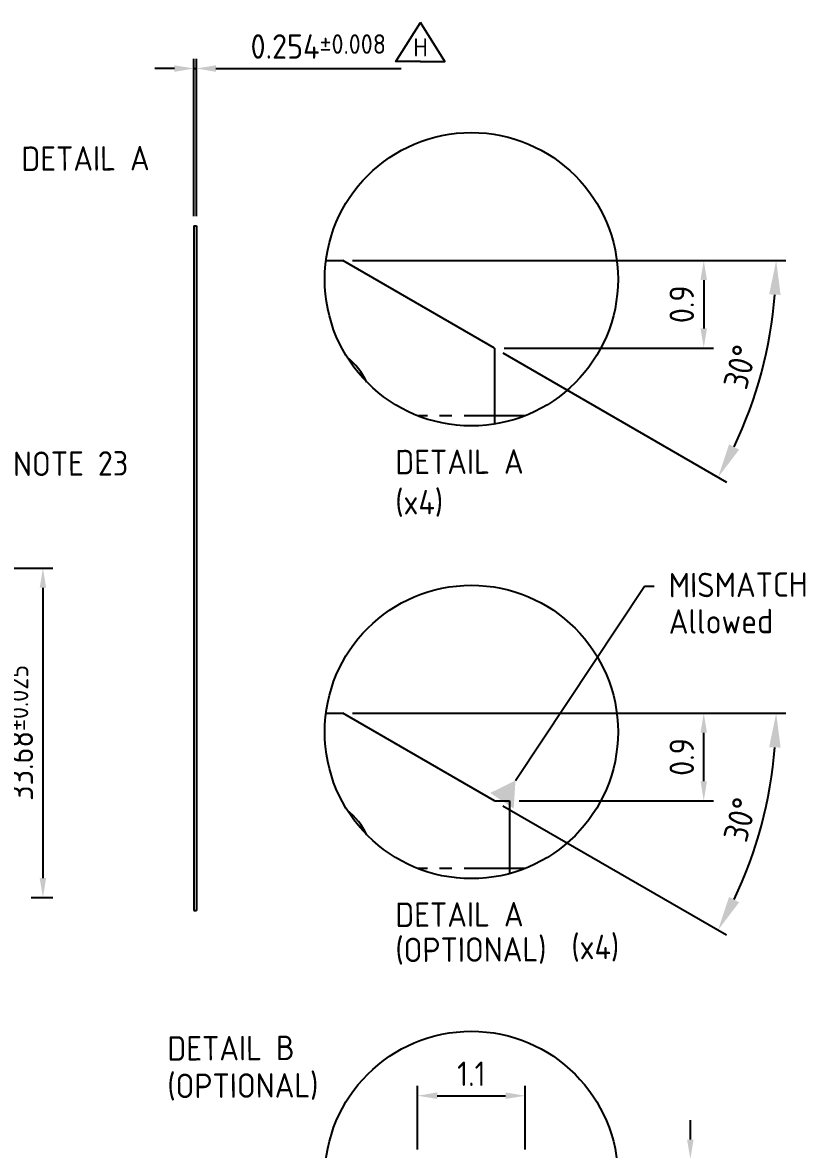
# Model space of a CAD drawing. Extents: x 385 to 747, y -67 to 169.
# Drawn here: x 667.1 to 747.2, y 49.1 to 164.4 of the extents above; entities that cross this region are included whole.
import ezdxf
from ezdxf import colors
from ezdxf.entities.mleader import LeaderData, LeaderLine
from ezdxf.math import Vec2, Vec3

# ---------------------------------------------------------------- set-up
doc = ezdxf.new("R2010")
doc.units = 0
doc.linetypes.add('AXES', pattern=[2, 1.25, -0.25, 0.25, -0.25])
doc.layers.add('AXIS', color=4, linetype='AXES', lineweight=25)
doc.layers.add('DIMENSIONS', color=3, linetype='Continuous', lineweight=25)
doc.layers.add('leadframe', color=7, linetype='Continuous')
doc.styles.get("Standard").update_dxf_attribs({"font": 'ISOCP.SHX', "bigfont": 'bigfont.shx'})
doc.dimstyles.new('ST standard$0', dxfattribs={"dimtxt": 2.5, "dimasz": 2, "dimexe": 1, "dimexo": 1, "dimgap": 1, "dimtad": 1, "dimdec": 3, "dimdsep": 46, "dimtxsty": 'STANDARD', "dimcen": 0, "dimclrd": 3, "dimclre": 3, "dimclrt": 1, "dimadec": 0, "dimazin": 2, "dimtol": 1, "dimtp": 0.1, "dimtm": 0.1, "dimtfac": 0.8, "dimtdec": 3, "dimtmove": 0, "dimatfit": 3, "dimfxl": 1, "dimtolj": 2, "dimlwd": -1, "dimlwe": -1, "dimarcsym": 1})
doc.dimstyles.new('ST standard$2', dxfattribs={"dimtxt": 2.5, "dimasz": 3.5, "dimexe": 1, "dimexo": 1, "dimgap": 1, "dimtad": 1, "dimdec": 3, "dimdsep": 46, "dimtxsty": 'STANDARD', "dimcen": 0, "dimclrd": 3, "dimclre": 3, "dimclrt": 1, "dimadec": 0, "dimazin": 2, "dimtol": 1, "dimtp": 0.1, "dimtm": 0.1, "dimtfac": 0.8, "dimtdec": 3, "dimtmove": 0, "dimatfit": 3, "dimfxl": 1, "dimtolj": 2, "dimlwd": -1, "dimlwe": -1, "dimarcsym": 1})

# ---------------------------------------------------------------- blocks, each defined once
blk = doc.blocks.new('*D7')
at = {"layer": 'Defpoints', "color": 0, "ltscale": 50, "transparency": 16777216}
for p in [(684.86, 159.66), (684.61, 143.56), (684.86, 143.56)]:
    blk.add_point(p, dxfattribs=at)
at = {"layer": 'DIMENSIONS', "color": 3, "linetype": 'ByBlock', "ltscale": 50, "transparency": 16777216}
for p, q in [((684.61, 144.56), (684.61, 160.66)), ((684.86, 144.56), (684.86, 160.66))]:
    blk.add_line(p, q, dxfattribs=at)
at = {"layer": 'DIMENSIONS', "color": 3, "ltscale": 50, "transparency": 16777216}
for p, q in [((682.61, 159.66), (680.61, 159.66)), ((684.61, 159.66), (684.86, 159.66)), ((686.86, 159.66), (705.79, 159.66))]:
    blk.add_line(p, q, dxfattribs=at)
for points in [[(682.61, 159.99), (682.61, 159.32), (684.61, 159.66)], [(686.86, 159.99), (686.86, 159.32), (684.86, 159.66)]]:
    blk.add_solid(points, dxfattribs=at)
at = {"layer": 'DIMENSIONS', "color": 1, "ltscale": 50, "transparency": 16777216, "insert": (697.33, 161.91), "char_height": 2.5, "attachment_point": 5}
blk.add_mtext('\\A2;0.254{\\H2;±0.008}', dxfattribs=at)
blk = doc.blocks.new('*D15')
at = {"layer": 'Defpoints', "color": 0, "ltscale": 50, "transparency": 16777216}
for p in [(699.84, 140.03), (715.35, 131.08), (736.76, 131.08)]:
    blk.add_point(p, dxfattribs=at)
at = {"layer": 'DIMENSIONS', "color": 3, "linetype": 'ByBlock', "ltscale": 50, "transparency": 16777216}
for p, q in [((700.84, 140.03), (737.76, 140.03)), ((716.35, 131.08), (737.76, 131.08))]:
    blk.add_line(p, q, dxfattribs=at)
at = {"layer": 'DIMENSIONS', "color": 3, "ltscale": 50, "transparency": 16777216}
blk.add_line((736.76, 138.03), (736.76, 133.08), dxfattribs=at)
for points in [[(736.43, 138.03), (737.09, 138.03), (736.76, 140.03)], [(736.43, 133.08), (737.09, 133.08), (736.76, 131.08)]]:
    blk.add_solid(points, dxfattribs=at)
at = {"layer": 'DIMENSIONS', "color": 1, "ltscale": 50, "transparency": 16777216, "insert": (734.51, 135.55), "char_height": 2.5, "attachment_point": 5, "rotation": 90}
blk.add_mtext('\\A2;0.9', dxfattribs=at)
blk = doc.blocks.new('*D24')
at = {"layer": 'Defpoints', "color": 0, "ltscale": 50, "transparency": 16777216}
for p in [(698.11, 140.03), (699.84, 140.03), (699.84, 140.03), (715.35, 131.08), (741.5, 124.87)]:
    blk.add_point(p, dxfattribs=at)
at = {"layer": 'leadframe', "color": 3, "linetype": 'ByBlock', "ltscale": 50, "transparency": 16777216}
for p, q in [((700.84, 140.03), (745.17, 140.03)), ((716.22, 130.58), (739.1, 117.36))]:
    blk.add_line(p, q, dxfattribs=at)
at = {"layer": 'leadframe', "color": 3, "ltscale": 50, "transparency": 16777216}
blk.add_arc((699.84, 140.03), 44.33, 334.5245, 355.4755, dxfattribs=at)
for points in [[(743.45, 136.56), (744.62, 136.51), (744.17, 140.03)], [(740.38, 120.69), (739.35, 121.23), (738.23, 117.86)]]:
    blk.add_solid(points, dxfattribs=at)
at = {"layer": 'leadframe', "color": 1, "ltscale": 50, "transparency": 16777216, "insert": (740.49, 129.14), "char_height": 2.5, "attachment_point": 5, "rotation": 75}
blk.add_mtext('\\A2;30°', dxfattribs=at)
blk = doc.blocks.new('*D25')
at = {"layer": 'Defpoints', "color": 0, "ltscale": 50, "transparency": 16777216}
for p in [(699.84, 93.74), (736.76, 93.74), (716.89, 84.78)]:
    blk.add_point(p, dxfattribs=at)
at = {"layer": 'DIMENSIONS', "color": 3, "linetype": 'ByBlock', "ltscale": 50, "transparency": 16777216}
for p, q in [((700.84, 93.74), (737.76, 93.74)), ((717.89, 84.78), (737.76, 84.78))]:
    blk.add_line(p, q, dxfattribs=at)
at = {"layer": 'DIMENSIONS', "color": 3, "ltscale": 50, "transparency": 16777216}
blk.add_line((736.76, 86.78), (736.76, 91.74), dxfattribs=at)
for points in [[(736.43, 91.74), (737.09, 91.74), (736.76, 93.74)], [(736.43, 86.78), (737.09, 86.78), (736.76, 84.78)]]:
    blk.add_solid(points, dxfattribs=at)
at = {"layer": 'DIMENSIONS', "color": 1, "ltscale": 50, "transparency": 16777216, "insert": (734.51, 89.26), "char_height": 2.5, "attachment_point": 5, "rotation": 90}
blk.add_mtext('\\A2;0.9', dxfattribs=at)
blk = doc.blocks.new('*D26')
at = {"layer": 'Defpoints', "color": 0, "ltscale": 50, "transparency": 16777216}
for p in [(698.11, 93.74), (699.84, 93.74), (699.84, 93.74), (715.35, 84.78), (741.5, 78.58)]:
    blk.add_point(p, dxfattribs=at)
at = {"layer": 'leadframe', "color": 3, "linetype": 'ByBlock', "ltscale": 50, "transparency": 16777216}
for p, q in [((700.84, 93.74), (745.17, 93.74)), ((716.22, 84.28), (739.1, 71.07))]:
    blk.add_line(p, q, dxfattribs=at)
at = {"layer": 'leadframe', "color": 3, "ltscale": 50, "transparency": 16777216}
blk.add_arc((699.84, 93.74), 44.33, 334.5245, 355.4755, dxfattribs=at)
for points in [[(743.45, 90.26), (744.62, 90.22), (744.17, 93.74)], [(740.38, 74.4), (739.35, 74.94), (738.23, 71.57)]]:
    blk.add_solid(points, dxfattribs=at)
at = {"layer": 'leadframe', "color": 1, "ltscale": 50, "transparency": 16777216, "insert": (740.49, 82.85), "char_height": 2.5, "attachment_point": 5, "rotation": 75}
blk.add_mtext('\\A2;30°', dxfattribs=at)
blk = doc.blocks.new('_DatumFilled')
at = {"color": 0, "linetype": 'ByBlock'}
blk.add_solid([(0, 0.577), (-1, 0), (0, -0.577)], dxfattribs=at)
blk = doc.blocks.new('*D27')
at = {"layer": 'Defpoints', "color": 0, "ltscale": 50, "transparency": 16777216}
for p in [(718.49, 54.62), (707.49, 48.13), (718.49, 48.13)]:
    blk.add_point(p, dxfattribs=at)
at = {"layer": 'DIMENSIONS', "color": 3, "linetype": 'ByBlock', "ltscale": 50, "transparency": 16777216}
for p, q in [((707.49, 49.13), (707.49, 55.62)), ((718.49, 49.13), (718.49, 55.62)), ((709.49, 54.62), (716.49, 54.62))]:
    blk.add_line(p, q, dxfattribs=at)
at = {"layer": 'DIMENSIONS', "color": 3, "ltscale": 50, "transparency": 16777216}
for points in [[(709.49, 54.96), (709.49, 54.29), (707.49, 54.62)], [(716.49, 54.96), (716.49, 54.29), (718.49, 54.62)]]:
    blk.add_solid(points, dxfattribs=at)
at = {"layer": 'DIMENSIONS', "color": 1, "ltscale": 50, "transparency": 16777216, "insert": (712.99, 56.87), "char_height": 2.5, "attachment_point": 5}
blk.add_mtext('\\A2;1.1', dxfattribs=at)
blk = doc.blocks.new('*D28')
at = {"layer": 'Defpoints', "color": 0, "ltscale": 50, "transparency": 16777216}
for p in [(727.87, 48.13), (718.49, 47.13), (735.39, 47.13)]:
    blk.add_point(p, dxfattribs=at)
at = {"layer": 'DIMENSIONS', "color": 3, "linetype": 'ByBlock', "ltscale": 50, "transparency": 16777216}
for p, q in [((735.39, 50.13), (735.39, 52.13)), ((728.87, 48.13), (736.39, 48.13)), ((735.39, 48.13), (735.39, 47.13)), ((719.49, 47.13), (736.39, 47.13)), ((735.39, 45.13), (735.39, 38.13))]:
    blk.add_line(p, q, dxfattribs=at)
at = {"layer": 'DIMENSIONS', "color": 3, "ltscale": 50, "transparency": 16777216}
for points in [[(735.05, 50.13), (735.72, 50.13), (735.39, 48.13)], [(735.05, 45.13), (735.72, 45.13), (735.39, 47.13)]]:
    blk.add_solid(points, dxfattribs=at)
at = {"layer": 'DIMENSIONS', "color": 1, "ltscale": 50, "transparency": 16777216, "insert": (733.14, 40.63), "char_height": 2.5, "attachment_point": 5, "rotation": 90}
blk.add_mtext('\\A2;0.1', dxfattribs=at)
blk = doc.blocks.new('*D31')
at = {"layer": 'Defpoints', "color": 0, "ltscale": 50, "transparency": 16777216}
for p in [(663.53, 108.56), (666.96, 74.88), (669.16, 74.88)]:
    blk.add_point(p, dxfattribs=at)
at = {"layer": 'DIMENSIONS', "color": 3, "linetype": 'ByBlock', "ltscale": 50, "transparency": 16777216}
for p, q in [((664.53, 108.56), (670.16, 108.56)), ((667.96, 74.88), (670.16, 74.88))]:
    blk.add_line(p, q, dxfattribs=at)
at = {"layer": 'DIMENSIONS', "color": 3, "ltscale": 50, "transparency": 16777216}
blk.add_line((669.16, 106.56), (669.16, 76.88), dxfattribs=at)
for points in [[(668.83, 106.56), (669.49, 106.56), (669.16, 108.56)], [(668.83, 76.88), (669.49, 76.88), (669.16, 74.88)]]:
    blk.add_solid(points, dxfattribs=at)
at = {"layer": 'DIMENSIONS', "color": 1, "ltscale": 50, "transparency": 16777216, "insert": (666.91, 91.72), "char_height": 2.5, "attachment_point": 5, "rotation": 90}
blk.add_mtext('\\A2;33.68{\\H2;±0.025}', dxfattribs=at)
blk = doc.blocks.new('rev8 H')
at = {"layer": 'DIMENSIONS', "ltscale": 50}
for points in [[(2.53, 0), (0, 0), (2.51, 3.99)], [(2.49, 0), (5.01, 0), (2.51, 3.99)]]:
    blk.add_lwpolyline(points, dxfattribs=at)
blk.add_text('H', height=1.88, dxfattribs=at).set_placement((1.79, 0.51))

msp = doc.modelspace()

# ---------------------------------------------------------------- linework, layer by layer
at = {"layer": 'AXIS', "ltscale": 5}
for p, q in [((718.4903, 124.1557), (707.489, 124.1557)), ((718.4903, 77.8631), (707.489, 77.8631))]:
    msp.add_line(p, q, dxfattribs=at)
at = {"layer": 'DIMENSIONS', "color": 1, "ltscale": 50}
for centre in [(712.9896, 138.1107), (712.9896, 91.8181), (712.9896, 46.212)]:
    msp.add_circle(centre, 15, dxfattribs=at)
at = {"layer": 'leadframe'}
for p, q in [((684.6107, 143.5601), (684.8647, 143.5601)), ((684.6107, 143.5601), (684.6107, 73.5601)), ((684.8647, 143.5601), (684.8647, 73.5601)), ((698.113, 140.0307), (699.8387, 140.0307)), ((715.3501, 131.0752), (715.3501, 123.2976)), ((698.113, 93.7381), (699.8387, 93.7381)), ((715.3501, 84.7825), (716.8858, 84.7825)), ((716.8858, 84.7825), (716.8858, 77.333)), ((684.6107, 73.5601), (684.8647, 73.5601))]:
    msp.add_line(p, q, dxfattribs=at)
at = {"layer": 'leadframe', "ltscale": 50}
for p, q in [((715.3501, 131.0752), (699.8387, 140.0307)), ((715.3501, 84.7825), (699.8387, 93.7381))]:
    msp.add_line(p, q, dxfattribs=at)
at = {"layer": 'leadframe'}
for centre in [(695.3501, 124.1557), (695.3501, 77.8631)]:
    msp.add_arc(centre, 7.75, 26.307212, 50.389525, dxfattribs=at)

# ---------------------------------------------------------------- block references
msp.add_blockref('rev8 H', (705.2657, 160.3736), dxfattribs=at)

# ---------------------------------------------------------------- texts
at = {"layer": 'DIMENSIONS', "color": 1, "ltscale": 50}
for s, p in [('DETAIL A', (666.9608, 149.1801)), ('NOTE 23', (666.113, 117.9771)), ('DETAIL A', (705.2113, 118.1625)), ('(x4)', (705.2113, 114.0524)), ('MISMATCH', (733.1807, 105.5763)), ('Allowed', (733.1807, 101.856)), ('DETAIL A', (705.2113, 71.8699)), ('(OPTIONAL)', (705.2222, 68.2742)), ('(x4)', (723.2232, 68.5682)), ('DETAIL B', (681.8935, 58.1992)), ('(OPTIONAL)', (681.8935, 54.3682))]:
    msp.add_text(s, height=2.5, rotation=0.317868, dxfattribs=at).set_placement(p)

# ---------------------------------------------------------------- dimensions: what is measured, and where the dimension line sits
at = {"layer": 'DIMENSIONS', "ltscale": 50}
for base, p1, p2, override, picture, middle in [((684.8647, 159.6575), (684.6107, 143.5601), (684.8647, 143.5601), {"dimtp": 0.008, "dimtm": 0.008}, '*D7', (697.3282, 161.9078)), ((718.4896, 54.6239), (707.4896, 48.1319), (718.4896, 48.1319), {"dimlfac": 0.1, "dimtol": 0}, '*D27', (712.9896, 56.8739))]:
    dim = msp.add_linear_dim(base=base, p1=p1, p2=p2, dimstyle='ST standard$0', override=override, dxfattribs=at)
    dim.commit()
    dim.dimension.update_dxf_attribs({"geometry": picture, "text_midpoint": middle})
for base, p1, p2, override, picture, middle in [((736.7616, 131.0752), (699.8387, 140.0307), (715.3501, 131.0752), {"dimdec": 2, "dimlfac": 0.1, "dimtol": 0}, '*D15', (734.5116, 135.5529)), ((669.1599, 74.8801), (663.5281, 108.5601), (666.9605, 74.8801), {"dimtp": 0.025, "dimtm": 0.025}, '*D31', (666.9099, 91.7201)), ((736.7616, 93.7381), (716.8858, 84.7825), (699.8387, 93.7381), {"dimdec": 2, "dimlfac": 0.1, "dimtol": 0}, '*D25', (734.5116, 89.2603)), ((735.3881, 47.1319), (727.8663, 48.1319), (718.4896, 47.1319), {"dimgap": 1, "dimlfac": 0.1, "dimtol": 0, "dimlim": 0}, '*D28', (733.1381, 40.6309))]:
    dim = msp.add_linear_dim(base=base, p1=p1, p2=p2, angle=90, dimstyle='ST standard$0', override=override, dxfattribs=at)
    dim.commit()
    dim.dimension.update_dxf_attribs({"geometry": picture, "text_midpoint": middle})
at = {"layer": 'leadframe', "ltscale": 50}
for base, line1, line2, picture, middle in [((741.4986, 124.8677), ((715.3501, 131.0752), (699.8387, 140.0307)), ((698.113, 140.0307), (699.8387, 140.0307)), '*D24', (740.4883, 129.1387)), ((741.4986, 78.5751), ((715.3501, 84.7825), (699.8387, 93.7381)), ((698.113, 93.7381), (699.8387, 93.7381)), '*D26', (740.4883, 82.846))]:
    dim = msp.add_angular_dim_2l(base=base, line1=line1, line2=line2, dimstyle='ST standard$2', override={"dimgap": 1, "dimtol": 0, "dimlim": 0}, dxfattribs=at)
    dim.commit()
    dim.dimension.update_dxf_attribs({"geometry": picture, "text_midpoint": middle})

# ---------------------------------------------------------------- leaders
at = {"layer": 'DIMENSIONS', "ltscale": 50}
ml = msp.add_multileader_mtext('Standard', dxfattribs=at)
ml.set_content('')
ml.set_leader_properties(color=3)
ml.set_arrow_properties(name='DATUMFILLED')
ml.build(insert=Vec2(0, 0))
ml.multileader.update_dxf_attribs({"text_left_attachment_type": 5, "text_right_attachment_type": 6, "dogleg_length": 1, "arrow_head_size": 2.5})
ctx = ml.context
ctx.base_point, ctx.char_height, ctx.arrow_head_size, ctx.plane_origin = Vec3(731.704, 106.7295), 3.5, 2.5, Vec3(722.9728, 95.8657)
ctx.left_attachment, ctx.right_attachment, ctx.text_align_type = 5, 6, 2
notes = []
notes.append((ctx, [(0, (1, 1, 0), (730.704, 106.7295), (1, 0), 1, [(0, [(716.118, 84.7825)], 0, [])])]))
ctx.mtext, ml.multileader.dxf.content_type = None, 0
for ctx, leaders in notes:
    for number, flags, end, landing, length, lines in leaders:
        leader = LeaderData()
        leader.index, (leader.has_last_leader_line, leader.has_dogleg_vector, leader.attachment_direction) = number, flags
        leader.last_leader_point, leader.dogleg_vector, leader.dogleg_length = Vec3(end), Vec3(landing), length
        for number, points, colour, breaks in lines:
            line = LeaderLine()
            line.index, line.vertices, line.color, line.breaks = number, Vec3.list(points), colors.encode_raw_color(colour), breaks
            leader.lines.append(line)
        ctx.leaders.append(leader)

doc.saveas('drawing.dxf')
